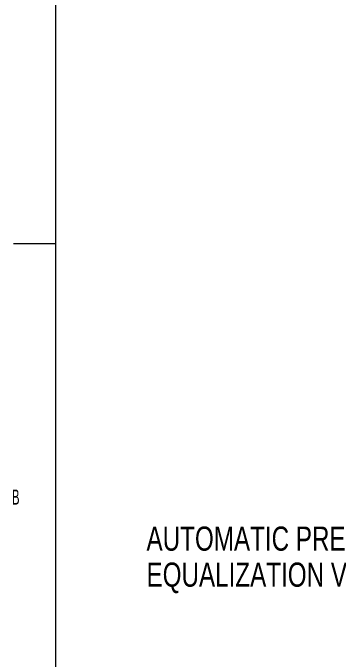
# Model space of a CAD drawing. Header units: millimetres. Extents: x 12 to 854, y 4 to 555.
# Drawn here: x 13 to 98.5, y 174.3 to 344.2 of the extents above; entities that cross this region are included whole.
import ezdxf

# ---------------------------------------------------------------- set-up
doc = ezdxf.new("R2010")
doc.units = ezdxf.units.MM
doc.linetypes.add('CENTER', pattern=[10.16, 6.35, -1.27, 1.27, -1.27])
doc.layers.add('DEFAULT_1', color=7, linetype='CENTER')
doc.styles.add('SLDTEXTSTYLE2', font='TXT', dxfattribs={"width": 0.75})
doc.styles.add('SLDTEXTSTYLE3', font='TXT', dxfattribs={"width": 0.56})

# ---------------------------------------------------------------- blocks, each defined once
blk = doc.blocks.new('SW_NOTE_0_2')
at = {"layer": 'DEFAULT_1', "color": 0, "char_height": 6.35, "attachment_point": 1, "style": 'SLDTEXTSTYLE2'}
for s, insert in [('AUTOMATIC PRESSURE', (-90.42, 2.59)), ('EQUALIZATION VALVE', (-90.42, -6.88))]:
    blk.add_mtext(s, dxfattribs=dict(at, insert=insert))

msp = doc.modelspace()

# ---------------------------------------------------------------- linework, layer by layer
at = {"color": 7, "linetype": 'Continuous', "lineweight": 18}
for p, q in [((24.14, 545.76), (24.14, 17.38)), ((24.14, 283.49), (13.15, 283.49))]:
    msp.add_line(p, q, dxfattribs=at)

# ---------------------------------------------------------------- block references
at = {"layer": 'DEFAULT_1'}
msp.add_blockref('SW_NOTE_0_2', (138.53, 206.59), dxfattribs=at)

# ---------------------------------------------------------------- texts
at = {"color": 7, "linetype": 'Continuous', "lineweight": 0, "insert": (12.73, 218.91), "char_height": 3.97, "attachment_point": 1, "style": 'SLDTEXTSTYLE3'}
msp.add_mtext('B', dxfattribs=at)

doc.saveas('drawing.dxf')
